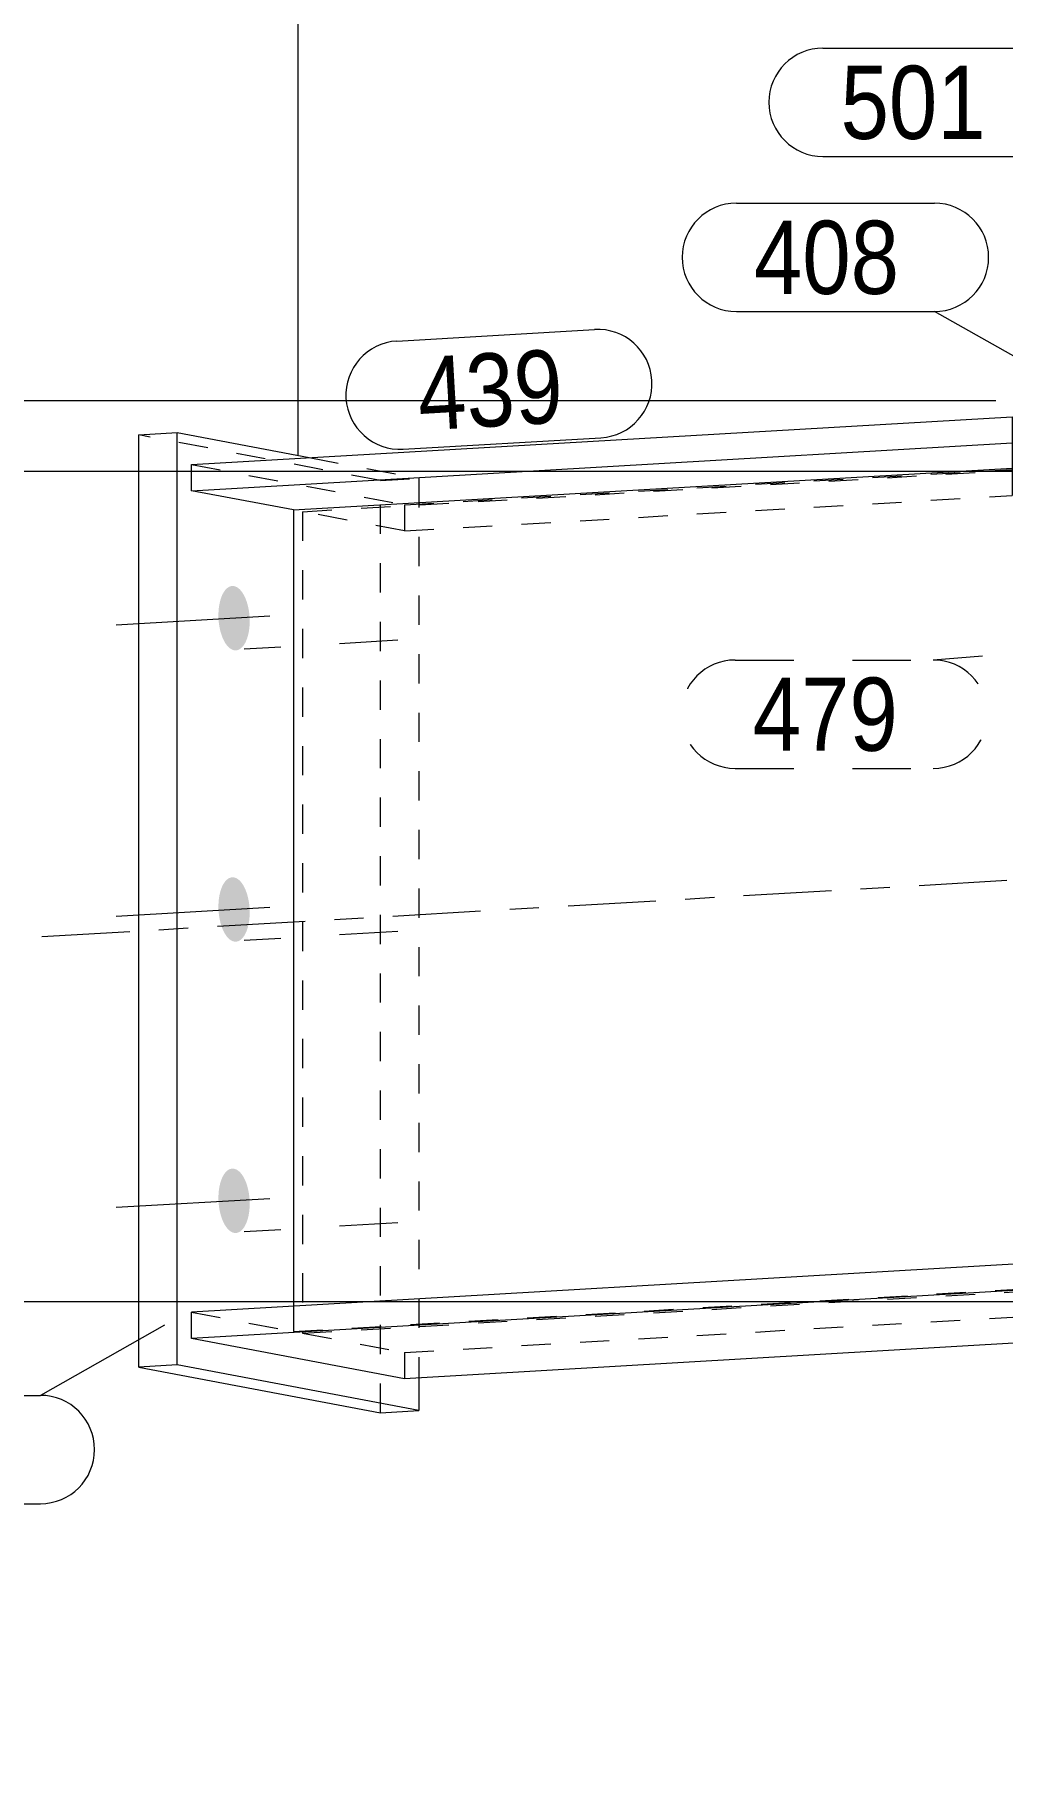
# Model space of a CAD drawing. Header units: millimetres. Extents: x 2 to 579, y 0 to 825.
# Drawn here: x 43.9 to 76.9, y 637.7 to 696.6 of the extents above; entities that cross this region are included whole.
import ezdxf

# ---------------------------------------------------------------- set-up
doc = ezdxf.new("R2010")
doc.units = ezdxf.units.MM
for name, pattern in [('XKITLINE00', [0]), ('XKITLINE01', [4, 1, -1, 1, -1]), ('XKITLINE02', [4, 2, -2]), ('XKITLINE03', [6, 3, -1, 1, -1])]:
    doc.linetypes.add(name, pattern=pattern)
for name, color, linetype, lineweight in [('Bolt', 3, 'Continuous', 0), ('Dimensions', 7, 'Continuous', 0), ('Part', 2, 'Continuous', 0), ('PartMark', 7, 'Continuous', 0)]:
    doc.layers.add(name, color=color, linetype=linetype, lineweight=lineweight)
doc.styles.add('ARIAL', font='ARIAL.TTF')

# ---------------------------------------------------------------- blocks, each defined once
blk = doc.blocks.new('*A58')
at = {"layer": 'Bolt'}
for points in [[(50.159, 676.747), (50.158, 676.801), (50.158, 676.854), (50.159, 676.908), (50.162, 676.961), (50.166, 677.013), (50.171, 677.065), (50.177, 677.115), (50.185, 677.165), (50.194, 677.214), (50.204, 677.262), (50.215, 677.308), (50.228, 677.353), (50.241, 677.397), (50.256, 677.438), (50.271, 677.478), (50.288, 677.517), (50.306, 677.553), (50.324, 677.587), (50.344, 677.62), (50.364, 677.65), (50.385, 677.678), (50.407, 677.703), (50.429, 677.726), (50.453, 677.747), (50.476, 677.766), (50.501, 677.781), (50.525, 677.795), (50.55, 677.805), (50.576, 677.814), (50.601, 677.819), (50.627, 677.822), (50.653, 677.822), (50.68, 677.82), (50.706, 677.815), (50.732, 677.807), (50.758, 677.796), (50.784, 677.784), (50.81, 677.768), (50.835, 677.75), (50.86, 677.73), (50.885, 677.707), (50.909, 677.682), (50.933, 677.654), (50.956, 677.624), (50.978, 677.592), (51, 677.558), (51.021, 677.522), (51.041, 677.484), (51.06, 677.444), (51.079, 677.403), (51.096, 677.359), (51.113, 677.315), (51.129, 677.269), (51.143, 677.221), (51.157, 677.172), (51.169, 677.123), (51.18, 677.072), (51.19, 677.021), (51.199, 676.968), (51.206, 676.915), (51.213, 676.862), (51.218, 676.808), (51.221, 676.755), (51.224, 676.701), (51.225, 676.647), (51.225, 676.593), (51.224, 676.54), (51.221, 676.487), (51.217, 676.434), (51.212, 676.383), (51.205, 676.332), (51.198, 676.282), (51.189, 676.233), (51.179, 676.186), (51.168, 676.139), (51.155, 676.094), (51.142, 676.051), (51.127, 676.009), (51.111, 675.969), (51.095, 675.931), (51.077, 675.894), (51.058, 675.86), (51.039, 675.828), (51.019, 675.798), (50.998, 675.77), (50.976, 675.744), (50.953, 675.721), (50.93, 675.7), (50.906, 675.682), (50.882, 675.666), (50.857, 675.653), (50.832, 675.642), (50.807, 675.634), (50.781, 675.628), (50.755, 675.626), (50.729, 675.625), (50.703, 675.628), (50.677, 675.633), (50.651, 675.641), (50.625, 675.651), (50.599, 675.664), (50.573, 675.679), (50.548, 675.697), (50.523, 675.718), (50.498, 675.741), (50.474, 675.766), (50.45, 675.794), (50.427, 675.823), (50.405, 675.855), (50.383, 675.889), (50.362, 675.925), (50.342, 675.963), (50.322, 676.003), (50.304, 676.045), (50.286, 676.088), (50.27, 676.133), (50.254, 676.179), (50.24, 676.226), (50.226, 676.275), (50.214, 676.325), (50.203, 676.375), (50.193, 676.427), (50.184, 676.479), (50.176, 676.532), (50.17, 676.585), (50.165, 676.639), (50.161, 676.693)], [(50.159, 666.802), (50.158, 666.856), (50.158, 666.91), (50.159, 666.963), (50.162, 667.016), (50.166, 667.068), (50.171, 667.12), (50.177, 667.171), (50.185, 667.221), (50.194, 667.269), (50.204, 667.317), (50.215, 667.363), (50.228, 667.408), (50.241, 667.452), (50.256, 667.494), (50.271, 667.534), (50.288, 667.572), (50.306, 667.608), (50.324, 667.643), (50.344, 667.675), (50.364, 667.705), (50.385, 667.733), (50.407, 667.758), (50.429, 667.782), (50.453, 667.802), (50.476, 667.821), (50.501, 667.837), (50.525, 667.85), (50.55, 667.861), (50.576, 667.869), (50.601, 667.874), (50.627, 667.877), (50.653, 667.877), (50.68, 667.875), (50.706, 667.87), (50.732, 667.862), (50.758, 667.852), (50.784, 667.839), (50.81, 667.823), (50.835, 667.805), (50.86, 667.785), (50.885, 667.762), (50.909, 667.737), (50.933, 667.709), (50.956, 667.679), (50.978, 667.647), (51, 667.613), (51.021, 667.577), (51.041, 667.539), (51.06, 667.499), (51.079, 667.458), (51.096, 667.415), (51.113, 667.37), (51.129, 667.324), (51.143, 667.276), (51.157, 667.228), (51.169, 667.178), (51.18, 667.127), (51.19, 667.076), (51.199, 667.023), (51.206, 666.971), (51.213, 666.917), (51.218, 666.864), (51.221, 666.81), (51.224, 666.756), (51.225, 666.702), (51.225, 666.648), (51.224, 666.595), (51.221, 666.542), (51.217, 666.49), (51.212, 666.438), (51.205, 666.387), (51.198, 666.337), (51.189, 666.288), (51.179, 666.241), (51.168, 666.194), (51.155, 666.15), (51.142, 666.106), (51.127, 666.064), (51.111, 666.024), (51.095, 665.986), (51.077, 665.95), (51.058, 665.915), (51.039, 665.883), (51.019, 665.853), (50.998, 665.825), (50.976, 665.799), (50.953, 665.776), (50.93, 665.755), (50.906, 665.737), (50.882, 665.721), (50.857, 665.708), (50.832, 665.697), (50.807, 665.689), (50.781, 665.684), (50.755, 665.681), (50.729, 665.681), (50.703, 665.683), (50.677, 665.688), (50.651, 665.696), (50.625, 665.706), (50.599, 665.719), (50.573, 665.735), (50.548, 665.753), (50.523, 665.773), (50.498, 665.796), (50.474, 665.821), (50.45, 665.849), (50.427, 665.878), (50.405, 665.91), (50.383, 665.945), (50.362, 665.981), (50.342, 666.019), (50.322, 666.058), (50.304, 666.1), (50.286, 666.143), (50.27, 666.188), (50.254, 666.234), (50.24, 666.282), (50.226, 666.33), (50.214, 666.38), (50.203, 666.431), (50.193, 666.482), (50.184, 666.534), (50.176, 666.587), (50.17, 666.641), (50.165, 666.694), (50.161, 666.748)], [(50.159, 656.857), (50.158, 656.911), (50.158, 656.965), (50.159, 657.018), (50.162, 657.071), (50.166, 657.123), (50.171, 657.175), (50.177, 657.226), (50.185, 657.276), (50.194, 657.325), (50.204, 657.372), (50.215, 657.419), (50.228, 657.463), (50.241, 657.507), (50.256, 657.549), (50.271, 657.589), (50.288, 657.627), (50.306, 657.663), (50.324, 657.698), (50.344, 657.73), (50.364, 657.76), (50.385, 657.788), (50.407, 657.814), (50.429, 657.837), (50.453, 657.858), (50.476, 657.876), (50.501, 657.892), (50.525, 657.905), (50.55, 657.916), (50.576, 657.924), (50.601, 657.929), (50.627, 657.932), (50.653, 657.932), (50.68, 657.93), (50.706, 657.925), (50.732, 657.917), (50.758, 657.907), (50.784, 657.894), (50.81, 657.878), (50.835, 657.86), (50.86, 657.84), (50.885, 657.817), (50.909, 657.792), (50.933, 657.764), (50.956, 657.734), (50.978, 657.703), (51, 657.668), (51.021, 657.632), (51.041, 657.594), (51.06, 657.555), (51.079, 657.513), (51.096, 657.47), (51.113, 657.425), (51.129, 657.379), (51.143, 657.331), (51.157, 657.283), (51.169, 657.233), (51.18, 657.182), (51.19, 657.131), (51.199, 657.079), (51.206, 657.026), (51.213, 656.972), (51.218, 656.919), (51.221, 656.865), (51.224, 656.811), (51.225, 656.757), (51.225, 656.703), (51.224, 656.65), (51.221, 656.597), (51.217, 656.545), (51.212, 656.493), (51.205, 656.442), (51.198, 656.392), (51.189, 656.344), (51.179, 656.296), (51.168, 656.25), (51.155, 656.205), (51.142, 656.161), (51.127, 656.119), (51.111, 656.079), (51.095, 656.041), (51.077, 656.005), (51.058, 655.97), (51.039, 655.938), (51.019, 655.908), (50.998, 655.88), (50.976, 655.855), (50.953, 655.831), (50.93, 655.811), (50.906, 655.792), (50.882, 655.776), (50.857, 655.763), (50.832, 655.752), (50.807, 655.744), (50.781, 655.739), (50.755, 655.736), (50.729, 655.736), (50.703, 655.738), (50.677, 655.743), (50.651, 655.751), (50.625, 655.761), (50.599, 655.774), (50.573, 655.79), (50.548, 655.808), (50.523, 655.828), (50.498, 655.851), (50.474, 655.876), (50.45, 655.904), (50.427, 655.934), (50.405, 655.966), (50.383, 656), (50.362, 656.036), (50.342, 656.074), (50.322, 656.114), (50.304, 656.155), (50.286, 656.198), (50.27, 656.243), (50.254, 656.289), (50.24, 656.337), (50.226, 656.385), (50.214, 656.435), (50.203, 656.486), (50.193, 656.537), (50.184, 656.59), (50.176, 656.642), (50.17, 656.696), (50.165, 656.749), (50.161, 656.803)]]:
    blk.add_hatch(color=3, dxfattribs=at).paths.add_polyline_path(points, flags=17)
at = {"layer": 'Bolt', "color": 3, "linetype": 'XKITLINE00', "lineweight": 0}
for p, q in [((51.915, 676.795), (46.669, 676.49)), ((51.915, 666.85), (46.669, 666.545)), ((51.915, 656.905), (46.669, 656.6))]:
    blk.add_line(p, q, dxfattribs=at)
at = {"layer": 'Bolt', "color": 3, "linetype": 'XKITLINE02', "lineweight": 0}
for p, q in [((56.283, 675.97), (51.037, 675.664)), ((56.283, 666.025), (51.037, 665.719)), ((56.283, 656.08), (51.037, 655.774))]:
    blk.add_line(p, q, dxfattribs=at)
blk = doc.blocks.new('*A83')
at = {"layer": 'Part', "color": 2, "linetype": 'XKITLINE00', "lineweight": 0}
for p, q in [((49.235, 681.971), (77.263, 683.603)), ((77.263, 683.603), (77.263, 681.251)), ((49.235, 681.076), (77.263, 682.708)), ((49.235, 681.076), (49.235, 681.971)), ((52.718, 680.418), (77.263, 681.847)), ((77.7, 681.276), (77.263, 681.251)), ((52.718, 680.418), (49.235, 681.076)), ((52.718, 680.418), (52.718, 653.235)), ((77.7, 654.689), (49.235, 653.032)), ((77.7, 653.794), (49.235, 652.137)), ((49.235, 652.137), (49.235, 653.032)), ((56.515, 650.761), (49.235, 652.137)), ((77.7, 651.995), (56.515, 650.761))]:
    blk.add_line(p, q, dxfattribs=at)
at = {"layer": 'Part', "color": 7, "linetype": 'XKITLINE01', "lineweight": 0}
for p, q in [((49.235, 681.971), (56.515, 680.596)), ((53.033, 680.359), (77.263, 681.769)), ((56.515, 680.596), (77.263, 681.804)), ((86.1, 681.765), (77.7, 681.276)), ((86.1, 652.484), (86.1, 681.765)), ((77.263, 681.173), (86.1, 681.687)), ((77.263, 681.251), (77.263, 680.909)), ((56.515, 679.701), (77.263, 680.909)), ((56.515, 680.596), (56.515, 679.701)), ((56.515, 679.701), (53.033, 680.359)), ((53.033, 680.359), (53.033, 652.314)), ((86.1, 655.178), (77.7, 654.689)), ((52.718, 652.374), (86.1, 654.317)), ((53.033, 652.314), (86.1, 654.239)), ((86.1, 654.283), (77.7, 653.794)), ((49.235, 653.032), (52.718, 652.374)), ((52.718, 653.235), (52.718, 652.374)), ((56.515, 651.656), (86.1, 653.379)), ((53.033, 652.314), (56.515, 651.656)), ((86.1, 652.484), (77.7, 651.995)), ((56.515, 651.656), (56.515, 650.761))]:
    blk.add_line(p, q, dxfattribs=at)
at = {"layer": 'Part', "color": 7, "linetype": 'XKITLINE03', "lineweight": 0}
blk.add_line((44.132, 665.857), (94.843, 668.81), dxfattribs=at)
blk = doc.blocks.new('*A84')
at = {"layer": 'Part', "color": 2, "linetype": 'XKITLINE00', "lineweight": 0}
for p, q in [((47.439, 682.981), (48.75, 683.058)), ((47.439, 651.158), (47.439, 682.981)), ((48.75, 651.234), (48.75, 683.058)), ((48.75, 683.058), (53.258, 682.206)), ((48.75, 651.234), (47.439, 651.158)), ((47.439, 651.158), (55.689, 649.599)), ((57, 649.675), (48.75, 651.234)), ((57, 650.789), (57, 649.675)), ((55.689, 649.599), (57, 649.675))]:
    blk.add_line(p, q, dxfattribs=at)
at = {"layer": 'Part', "color": 7, "linetype": 'XKITLINE01', "lineweight": 0}
for p, q in [((55.689, 681.422), (47.439, 682.981)), ((53.258, 682.206), (57, 681.498)), ((55.689, 681.422), (57, 681.498)), ((55.689, 649.599), (55.689, 681.422)), ((57, 681.498), (57, 650.789))]:
    blk.add_line(p, q, dxfattribs=at)
blk = doc.blocks.new('*A173')
at = {"layer": 'PartMark', "color": 7, "linetype": 'XKITLINE00', "lineweight": 0}
for p, q in [((67.844, 690.893), (74.607, 690.893)), ((67.844, 687.193), (74.607, 687.193)), ((78.849, 684.8), (74.607, 687.193))]:
    blk.add_line(p, q, dxfattribs=at)
for centre, start, end in [((67.844, 689.043), 90, 270), ((74.607, 689.043), 270, 90)]:
    blk.add_arc(centre, 1.85, start, end, dxfattribs=at)
at = {"layer": 'PartMark', "color": 3, "style": 'ARIAL', "width": 0.85}
blk.add_text('408', height=2.5, dxfattribs=at).set_placement((68.444, 687.793))
blk = doc.blocks.new('*A183')
at = {"layer": 'Dimensions', "color": 7, "linetype": 'XKITLINE00', "lineweight": 0}
for p, q in [((52.875, 682.283), (52.875, 710.685)), ((86.45, 685.145), (86.45, 710.685)), ((53.724, 708.684), (52.027, 706.987)), ((87.299, 708.684), (85.601, 706.987)), ((52.875, 707.835), (86.45, 707.835))]:
    blk.add_line(p, q, dxfattribs=at)
at = {"layer": 'Dimensions', "color": 3}
for p in [(52.875, 707.835), (86.45, 707.835)]:
    blk.add_point(p, dxfattribs=at)
at = {"layer": 'Dimensions', "color": 3, "style": 'ARIAL', "width": 0.85}
blk.add_text('336', height=3, dxfattribs=at).set_placement((66.325, 709.185))
blk = doc.blocks.new('*A189')
at = {"layer": 'Dimensions', "color": 7, "linetype": 'XKITLINE00', "lineweight": 0}
for p, q in [((21.601, 654.232), (23.299, 652.535)), ((85.1, 653.383), (19.6, 653.383)), ((22.45, 614.815), (22.45, 653.383)), ((21.601, 615.664), (23.299, 613.967)), ((77.1, 614.815), (19.6, 614.815))]:
    blk.add_line(p, q, dxfattribs=at)
at = {"layer": 'Dimensions', "color": 3}
for p in [(22.45, 653.383), (22.45, 614.815)]:
    blk.add_point(p, dxfattribs=at)
at = {"layer": 'Dimensions', "color": 3, "style": 'ARIAL', "width": 0.85}
blk.add_text('7865', height=3, dxfattribs=at).set_placement((23.75, 654.583))
blk.add_text('386', height=3, rotation=90.00021, dxfattribs=at).set_placement((21.1, 630.762))
blk = doc.blocks.new('*A190')
at = {"layer": 'Dimensions', "color": 7, "linetype": 'XKITLINE00', "lineweight": 0}
for p, q in [((21.601, 682.575), (23.299, 680.878)), ((85.1, 681.726), (19.6, 681.726)), ((22.45, 653.383), (22.45, 681.726)), ((21.601, 654.232), (23.299, 652.535)), ((85.1, 653.383), (19.6, 653.383))]:
    blk.add_line(p, q, dxfattribs=at)
at = {"layer": 'Dimensions', "color": 3}
for p in [(22.45, 681.726), (22.45, 653.383)]:
    blk.add_point(p, dxfattribs=at)
at = {"layer": 'Dimensions', "color": 3, "style": 'ARIAL', "width": 0.85}
blk.add_text('8149', height=3, dxfattribs=at).set_placement((23.75, 682.926))
blk.add_text('283', height=3, rotation=90.00021, dxfattribs=at).set_placement((21.1, 664.217))
blk = doc.blocks.new('*A191')
at = {"layer": 'Dimensions', "color": 7, "linetype": 'XKITLINE00', "lineweight": 0}
for p, q in [((21.601, 684.994), (23.299, 683.296)), ((76.7, 684.145), (19.6, 684.145)), ((22.45, 681.726), (22.45, 684.145)), ((21.601, 682.575), (23.299, 680.878)), ((85.1, 681.726), (19.6, 681.726))]:
    blk.add_line(p, q, dxfattribs=at)
at = {"layer": 'Dimensions', "color": 3}
for p in [(22.45, 684.145), (22.45, 681.726)]:
    blk.add_point(p, dxfattribs=at)
at = {"layer": 'Dimensions', "color": 3, "style": 'ARIAL', "width": 0.85}
blk.add_text('8173', height=3, dxfattribs=at).set_placement((33.95, 685.345))
blk.add_text('24', height=3, rotation=90.00021, dxfattribs=at).set_placement((21.1, 680.71))
blk = doc.blocks.new('*A201')
at = {"layer": 'PartMark', "color": 7, "linetype": 'XKITLINE00', "lineweight": 0}
for p, q in [((48.321, 652.585), (44.078, 650.192)), ((37.316, 650.192), (44.078, 650.192)), ((37.316, 646.492), (44.078, 646.492))]:
    blk.add_line(p, q, dxfattribs=at)
for centre, start, end in [((37.316, 648.342), 90, 270), ((44.078, 648.342), 270, 90)]:
    blk.add_arc(centre, 1.85, start, end, dxfattribs=at)
at = {"layer": 'PartMark', "color": 3, "style": 'ARIAL', "width": 0.85}
blk.add_text('253', height=2.5, dxfattribs=at).set_placement((37.916, 647.092))
blk = doc.blocks.new('*A202')
at = {"layer": 'PartMark', "color": 7, "linetype": 'XKITLINE00', "lineweight": 0}
for p, q in [((56.252, 686.186), (63.004, 686.579)), ((56.467, 682.493), (63.219, 682.886))]:
    blk.add_line(p, q, dxfattribs=at)
for centre, start, end in [((63.111, 684.732), 273.33214, 93.33214), ((56.36, 684.339), 93.33214, 273.33214)]:
    blk.add_arc(centre, 1.85, start, end, dxfattribs=at)
at = {"layer": 'PartMark', "color": 3, "style": 'ARIAL', "width": 0.85}
blk.add_text('439', height=2.5, rotation=3.33461, dxfattribs=at).set_placement((57.031, 683.126))
blk = doc.blocks.new('*A210')
at = {"layer": 'PartMark', "color": 7, "linetype": 'XKITLINE02', "lineweight": 0}
for p, q in [((84.226, 676.034), (74.566, 675.296)), ((67.803, 675.296), (74.566, 675.296)), ((67.803, 671.596), (74.566, 671.596))]:
    blk.add_line(p, q, dxfattribs=at)
for centre, start, end in [((67.803, 673.446), 90, 270), ((74.566, 673.446), 270, 90)]:
    blk.add_arc(centre, 1.85, start, end, dxfattribs=at)
at = {"layer": 'PartMark', "color": 3, "style": 'ARIAL', "width": 0.85}
blk.add_text('479', height=2.5, dxfattribs=at).set_placement((68.403, 672.196))
blk = doc.blocks.new('*A211')
at = {"layer": 'PartMark', "color": 7, "linetype": 'XKITLINE00', "lineweight": 0}
for p, q in [((70.801, 696.185), (77.563, 696.185)), ((70.801, 692.485), (77.563, 692.485)), ((86.257, 692.006), (77.563, 692.485))]:
    blk.add_line(p, q, dxfattribs=at)
for centre, start, end in [((70.801, 694.335), 90, 270), ((77.563, 694.335), 270, 90)]:
    blk.add_arc(centre, 1.85, start, end, dxfattribs=at)
at = {"layer": 'PartMark', "color": 3, "style": 'ARIAL', "width": 0.85}
blk.add_text('501', height=2.5, dxfattribs=at).set_placement((71.401, 693.085))

msp = doc.modelspace()

# ---------------------------------------------------------------- block references
at = {"lineweight": 0}
for name in ['*A183', '*A211', '*A173', '*A191', '*A202', '*A190', '*A83', '*A84', '*A58', '*A210', '*A189', '*A201']:
    msp.add_blockref(name, (0, 0), dxfattribs=at)

doc.saveas('drawing.dxf')
